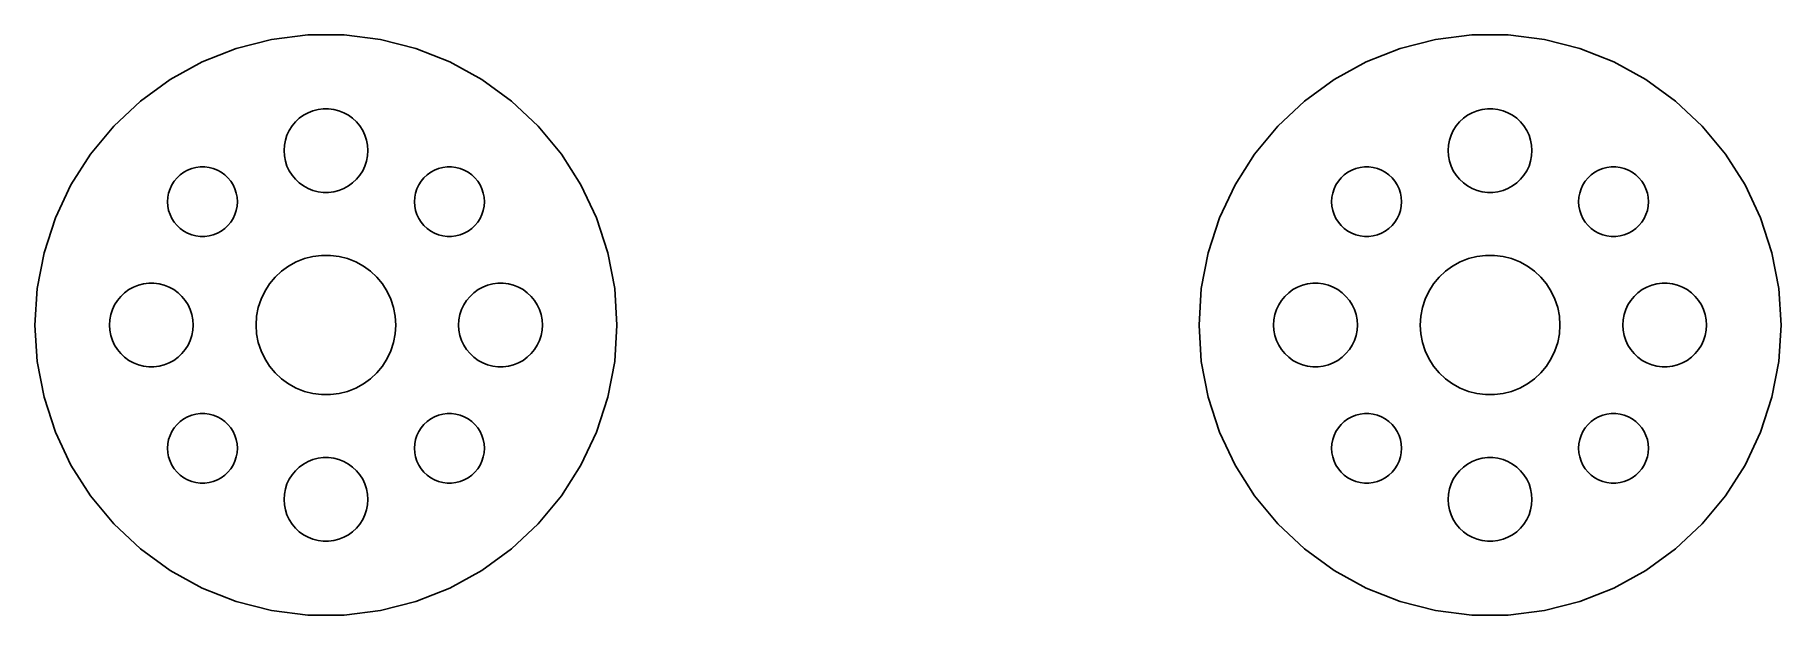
# Model space of a CAD drawing. Header units: metres. Extents: x -14 to 64, y -14 to 201.
# Drawn here: x -12.5 to 62.5, y 176.5 to 201.5 of the extents above.
import ezdxf

# ---------------------------------------------------------------- set-up
doc = ezdxf.new("R2010")
doc.units = ezdxf.units.M

msp = doc.modelspace()

# ---------------------------------------------------------------- linework, layer by layer
for p, q in [((-2.34225, 201.279), (-3.8627, 200.888)), ((-0.784866, 201.475), (-2.34225, 201.279)), ((0.784866, 201.475), (-0.784866, 201.475)), ((2.34225, 201.279), (0.784866, 201.475)), ((3.8627, 200.888), (2.34225, 201.279)), ((47.6577, 201.279), (46.1373, 200.888)), ((49.2151, 201.475), (47.6577, 201.279)), ((50.7849, 201.475), (49.2151, 201.475)), ((52.3423, 201.279), (50.7849, 201.475)), ((53.8627, 200.888), (52.3423, 201.279)), ((-5.32224, 200.31), (-6.69783, 199.554)), ((-3.8627, 200.888), (-5.32224, 200.31)), ((5.32224, 200.31), (3.8627, 200.888)), ((6.69783, 199.554), (5.32224, 200.31)), ((44.6777, 200.31), (43.3022, 199.554)), ((46.1373, 200.888), (44.6777, 200.31)), ((55.3222, 200.31), (53.8627, 200.888)), ((56.6978, 199.554), (55.3222, 200.31)), ((-6.69783, 199.554), (-7.96779, 198.631)), ((7.96779, 198.631), (6.69783, 199.554)), ((43.3022, 199.554), (42.0322, 198.631)), ((57.9678, 198.631), (56.6978, 199.554)), ((-7.96779, 198.631), (-9.11211, 197.557)), ((-1.14735, 197.887), (-0.964478, 198.02)), ((-0.964478, 198.02), (-0.766388, 198.129)), ((-0.766388, 198.129), (-0.556229, 198.212)), ((-0.556229, 198.212), (-0.33728, 198.268)), ((-0.33728, 198.268), (-0.113022, 198.296)), ((-0.113022, 198.296), (0.113022, 198.296)), ((0.113022, 198.296), (0.33728, 198.268)), ((0.33728, 198.268), (0.556229, 198.212)), ((0.556229, 198.212), (0.766388, 198.129)), ((0.766388, 198.129), (0.964478, 198.02)), ((0.964478, 198.02), (1.14735, 197.887)), ((9.11211, 197.557), (7.96779, 198.631)), ((42.0322, 198.631), (40.8879, 197.557)), ((48.8526, 197.887), (49.0355, 198.02)), ((49.0355, 198.02), (49.2336, 198.129)), ((49.2336, 198.129), (49.4438, 198.212)), ((49.4438, 198.212), (49.6627, 198.268)), ((49.6627, 198.268), (49.887, 198.296)), ((49.887, 198.296), (50.113, 198.296)), ((50.113, 198.296), (50.3373, 198.268)), ((50.3373, 198.268), (50.5562, 198.212)), ((50.5562, 198.212), (50.7664, 198.129)), ((50.7664, 198.129), (50.9645, 198.02)), ((50.9645, 198.02), (51.1474, 197.887)), ((59.1121, 197.557), (57.9678, 198.631)), ((-9.11211, 197.557), (-10.1127, 196.347)), ((-1.67358, 197.163), (-1.57735, 197.367)), ((-1.57735, 197.367), (-1.45622, 197.558)), ((-1.45622, 197.558), (-1.31213, 197.732)), ((-1.31213, 197.732), (-1.14735, 197.887)), ((1.14735, 197.887), (1.31213, 197.732)), ((1.31213, 197.732), (1.45622, 197.558)), ((1.45622, 197.558), (1.57735, 197.367)), ((1.57735, 197.367), (1.67358, 197.163)), ((10.1127, 196.347), (9.11211, 197.557)), ((40.8879, 197.557), (39.8873, 196.347)), ((48.3264, 197.163), (48.4226, 197.367)), ((48.4226, 197.367), (48.5438, 197.558)), ((48.5438, 197.558), (48.6879, 197.732)), ((48.6879, 197.732), (48.8526, 197.887)), ((51.1474, 197.887), (51.3121, 197.732)), ((51.3121, 197.732), (51.4562, 197.558)), ((51.4562, 197.558), (51.5773, 197.367)), ((51.5773, 197.367), (51.6736, 197.163)), ((60.1127, 196.347), (59.1121, 197.557)), ((-1.79999, 196.5), (-1.7858, 196.726)), ((-1.7858, 196.274), (-1.79999, 196.5)), ((-1.7858, 196.726), (-1.74344, 196.948)), ((-1.74344, 196.948), (-1.67358, 197.163)), ((1.67358, 197.163), (1.74344, 196.948)), ((1.74344, 196.948), (1.7858, 196.726)), ((1.7858, 196.726), (1.79999, 196.5)), ((1.79999, 196.5), (1.7858, 196.274)), ((48.2, 196.5), (48.2142, 196.726)), ((48.2142, 196.274), (48.2, 196.5)), ((48.2142, 196.726), (48.2565, 196.948)), ((48.2565, 196.948), (48.3264, 197.163)), ((51.6736, 197.163), (51.7434, 196.948)), ((51.7434, 196.948), (51.7858, 196.726)), ((51.7858, 196.726), (51.8, 196.5)), ((51.8, 196.5), (51.7858, 196.274)), ((-10.1127, 196.347), (-10.9538, 195.022)), ((-5.76653, 195.73), (-5.58406, 195.776)), ((-5.58406, 195.776), (-5.39717, 195.8)), ((-5.39717, 195.8), (-5.2088, 195.8)), ((-5.2088, 195.8), (-5.02193, 195.776)), ((-5.02193, 195.776), (-4.83946, 195.73)), ((-1.74344, 196.052), (-1.7858, 196.274)), ((-1.67358, 195.837), (-1.74344, 196.052)), ((-1.57735, 195.633), (-1.67358, 195.837)), ((1.67358, 195.837), (1.57735, 195.633)), ((1.74344, 196.052), (1.67358, 195.837)), ((1.7858, 196.274), (1.74344, 196.052)), ((4.83946, 195.73), (5.02193, 195.776)), ((5.02193, 195.776), (5.2088, 195.8)), ((5.2088, 195.8), (5.39717, 195.8)), ((5.39717, 195.8), (5.58406, 195.776)), ((5.58406, 195.776), (5.76653, 195.73)), ((10.9538, 195.022), (10.1127, 196.347)), ((39.8873, 196.347), (39.0462, 195.022)), ((44.2335, 195.73), (44.4159, 195.776)), ((44.4159, 195.776), (44.6028, 195.8)), ((44.6028, 195.8), (44.7912, 195.8)), ((44.7912, 195.8), (44.9781, 195.776)), ((44.9781, 195.776), (45.1605, 195.73)), ((48.2565, 196.052), (48.2142, 196.274)), ((48.3264, 195.837), (48.2565, 196.052)), ((48.4226, 195.633), (48.3264, 195.837)), ((51.6736, 195.837), (51.5773, 195.633)), ((51.7434, 196.052), (51.6736, 195.837)), ((51.7858, 196.274), (51.7434, 196.052)), ((54.8395, 195.73), (55.0219, 195.776)), ((55.0219, 195.776), (55.2088, 195.8)), ((55.2088, 195.8), (55.3972, 195.8)), ((55.3972, 195.8), (55.5841, 195.776)), ((55.5841, 195.776), (55.7665, 195.73)), ((60.9538, 195.022), (60.1127, 196.347)), ((-10.9538, 195.022), (-11.6222, 193.602)), ((-6.69766, 194.855), (-6.61745, 195.026)), ((-6.61745, 195.026), (-6.51653, 195.185)), ((-6.51653, 195.185), (-6.39644, 195.33)), ((-6.39644, 195.33), (-6.25912, 195.459)), ((-6.25912, 195.459), (-6.10674, 195.569)), ((-6.10674, 195.569), (-5.94167, 195.66)), ((-5.94167, 195.66), (-5.76653, 195.73)), ((-4.83946, 195.73), (-4.66432, 195.66)), ((-4.66432, 195.66), (-4.49925, 195.569)), ((-4.49925, 195.569), (-4.34686, 195.459)), ((-4.34686, 195.459), (-4.20953, 195.33)), ((-4.20953, 195.33), (-4.08946, 195.185)), ((-4.08946, 195.185), (-3.98853, 195.026)), ((-3.98853, 195.026), (-3.90833, 194.855)), ((-1.45622, 195.442), (-1.57735, 195.633)), ((-1.31213, 195.268), (-1.45622, 195.442)), ((-1.14735, 195.113), (-1.31213, 195.268)), ((-0.964478, 194.98), (-1.14735, 195.113)), ((1.14735, 195.113), (0.964478, 194.98)), ((1.31213, 195.268), (1.14735, 195.113)), ((1.45622, 195.442), (1.31213, 195.268)), ((1.57735, 195.633), (1.45622, 195.442)), ((3.90833, 194.855), (3.98853, 195.026)), ((3.98853, 195.026), (4.08946, 195.185)), ((4.08946, 195.185), (4.20953, 195.33)), ((4.20953, 195.33), (4.34686, 195.459)), ((4.34686, 195.459), (4.49925, 195.569)), ((4.49925, 195.569), (4.66432, 195.66)), ((4.66432, 195.66), (4.83946, 195.73)), ((5.76653, 195.73), (5.94167, 195.66)), ((5.94167, 195.66), (6.10674, 195.569)), ((6.10674, 195.569), (6.25912, 195.459)), ((6.25912, 195.459), (6.39644, 195.33)), ((6.39644, 195.33), (6.51653, 195.185)), ((6.51653, 195.185), (6.61745, 195.026)), ((6.61745, 195.026), (6.69766, 194.855)), ((11.6222, 193.602), (10.9538, 195.022)), ((39.0462, 195.022), (38.3778, 193.602)), ((43.3023, 194.855), (43.3825, 195.026)), ((43.3825, 195.026), (43.4835, 195.185)), ((43.4835, 195.185), (43.6035, 195.33)), ((43.6035, 195.33), (43.7409, 195.459)), ((43.7409, 195.459), (43.8932, 195.569)), ((43.8932, 195.569), (44.0583, 195.66)), ((44.0583, 195.66), (44.2335, 195.73)), ((45.1605, 195.73), (45.3357, 195.66)), ((45.3357, 195.66), (45.5007, 195.569)), ((45.5007, 195.569), (45.6531, 195.459)), ((45.6531, 195.459), (45.7905, 195.33)), ((45.7905, 195.33), (45.9105, 195.185)), ((45.9105, 195.185), (46.0115, 195.026)), ((46.0115, 195.026), (46.0917, 194.855)), ((48.5438, 195.442), (48.4226, 195.633)), ((48.6879, 195.268), (48.5438, 195.442)), ((48.8526, 195.113), (48.6879, 195.268)), ((49.0355, 194.98), (48.8526, 195.113)), ((51.1474, 195.113), (50.9645, 194.98)), ((51.3121, 195.268), (51.1474, 195.113)), ((51.4562, 195.442), (51.3121, 195.268)), ((51.5773, 195.633), (51.4562, 195.442)), ((53.9083, 194.855), (53.9885, 195.026)), ((53.9885, 195.026), (54.0895, 195.185)), ((54.0895, 195.185), (54.2095, 195.33)), ((54.2095, 195.33), (54.3469, 195.459)), ((54.3469, 195.459), (54.4993, 195.569)), ((54.4993, 195.569), (54.6643, 195.66)), ((54.6643, 195.66), (54.8395, 195.73)), ((55.7665, 195.73), (55.9417, 195.66)), ((55.9417, 195.66), (56.1067, 195.569)), ((56.1067, 195.569), (56.2591, 195.459)), ((56.2591, 195.459), (56.3965, 195.33)), ((56.3965, 195.33), (56.5165, 195.185)), ((56.5165, 195.185), (56.6174, 195.026)), ((56.6174, 195.026), (56.6977, 194.855)), ((61.6222, 193.602), (60.9538, 195.022)), ((-6.80299, 194.303), (-6.79117, 194.491)), ((-6.79117, 194.115), (-6.80299, 194.303)), ((-6.79117, 194.491), (-6.75587, 194.676)), ((-6.75587, 194.676), (-6.69766, 194.855)), ((-3.90833, 194.855), (-3.85011, 194.676)), ((-3.85011, 194.676), (-3.81482, 194.491)), ((-3.81482, 194.491), (-3.80299, 194.303)), ((-3.80299, 194.303), (-3.81482, 194.115)), ((-0.766388, 194.871), (-0.964478, 194.98)), ((-0.556229, 194.788), (-0.766388, 194.871)), ((-0.33728, 194.732), (-0.556229, 194.788)), ((-0.113022, 194.704), (-0.33728, 194.732)), ((0.113022, 194.704), (-0.113022, 194.704)), ((0.33728, 194.732), (0.113022, 194.704)), ((0.556229, 194.788), (0.33728, 194.732)), ((0.766388, 194.871), (0.556229, 194.788)), ((0.964478, 194.98), (0.766388, 194.871)), ((3.80299, 194.303), (3.81482, 194.491)), ((3.81482, 194.115), (3.80299, 194.303)), ((3.81482, 194.491), (3.85011, 194.676)), ((3.85011, 194.676), (3.90833, 194.855)), ((6.69766, 194.855), (6.75587, 194.676)), ((6.75587, 194.676), (6.79117, 194.491)), ((6.79117, 194.491), (6.80299, 194.303)), ((6.80299, 194.303), (6.79117, 194.115)), ((43.197, 194.303), (43.2088, 194.491)), ((43.2088, 194.115), (43.197, 194.303)), ((43.2088, 194.491), (43.2441, 194.676)), ((43.2441, 194.676), (43.3023, 194.855)), ((46.0917, 194.855), (46.1499, 194.676)), ((46.1499, 194.676), (46.1852, 194.491)), ((46.1852, 194.491), (46.197, 194.303)), ((46.197, 194.303), (46.1852, 194.115)), ((49.2336, 194.871), (49.0355, 194.98)), ((49.4438, 194.788), (49.2336, 194.871)), ((49.6627, 194.732), (49.4438, 194.788)), ((49.887, 194.704), (49.6627, 194.732)), ((50.113, 194.704), (49.887, 194.704)), ((50.3373, 194.732), (50.113, 194.704)), ((50.5562, 194.788), (50.3373, 194.732)), ((50.7664, 194.871), (50.5562, 194.788)), ((50.9645, 194.98), (50.7664, 194.871)), ((53.803, 194.303), (53.8148, 194.491)), ((53.8148, 194.115), (53.803, 194.303)), ((53.8148, 194.491), (53.8501, 194.676)), ((53.8501, 194.676), (53.9083, 194.855)), ((56.6977, 194.855), (56.7559, 194.676)), ((56.7559, 194.676), (56.7912, 194.491)), ((56.7912, 194.491), (56.803, 194.303)), ((56.803, 194.303), (56.7912, 194.115)), ((-11.6222, 193.602), (-12.1073, 192.109)), ((-6.75587, 193.93), (-6.79117, 194.115)), ((-6.69766, 193.751), (-6.75587, 193.93)), ((-6.61745, 193.58), (-6.69766, 193.751)), ((-6.51653, 193.421), (-6.61745, 193.58)), ((-3.98853, 193.58), (-4.08946, 193.421)), ((-3.90833, 193.751), (-3.98853, 193.58)), ((-3.85011, 193.93), (-3.90833, 193.751)), ((-3.81482, 194.115), (-3.85011, 193.93)), ((3.85011, 193.93), (3.81482, 194.115)), ((3.90833, 193.751), (3.85011, 193.93)), ((3.98853, 193.58), (3.90833, 193.751)), ((4.08946, 193.421), (3.98853, 193.58)), ((6.61745, 193.58), (6.51653, 193.421)), ((6.69766, 193.751), (6.61745, 193.58)), ((6.75587, 193.93), (6.69766, 193.751)), ((6.79117, 194.115), (6.75587, 193.93)), ((12.1073, 192.109), (11.6222, 193.602)), ((38.3778, 193.602), (37.8927, 192.109)), ((43.2441, 193.93), (43.2088, 194.115)), ((43.3023, 193.751), (43.2441, 193.93)), ((43.3825, 193.58), (43.3023, 193.751)), ((43.4835, 193.421), (43.3825, 193.58)), ((46.0115, 193.58), (45.9105, 193.421)), ((46.0917, 193.751), (46.0115, 193.58)), ((46.1499, 193.93), (46.0917, 193.751)), ((46.1852, 194.115), (46.1499, 193.93)), ((53.8501, 193.93), (53.8148, 194.115)), ((53.9083, 193.751), (53.8501, 193.93)), ((53.9885, 193.58), (53.9083, 193.751)), ((54.0895, 193.421), (53.9885, 193.58)), ((56.6174, 193.58), (56.5165, 193.421)), ((56.6977, 193.751), (56.6174, 193.58)), ((56.7559, 193.93), (56.6977, 193.751)), ((56.7912, 194.115), (56.7559, 193.93)), ((62.1073, 192.109), (61.6222, 193.602)), ((-6.39644, 193.276), (-6.51653, 193.421)), ((-6.25912, 193.147), (-6.39644, 193.276)), ((-6.10674, 193.036), (-6.25912, 193.147)), ((-5.94167, 192.946), (-6.10674, 193.036)), ((-5.76653, 192.876), (-5.94167, 192.946)), ((-5.58406, 192.83), (-5.76653, 192.876)), ((-5.39717, 192.806), (-5.58406, 192.83)), ((-5.2088, 192.806), (-5.39717, 192.806)), ((-5.02193, 192.83), (-5.2088, 192.806)), ((-4.83946, 192.876), (-5.02193, 192.83)), ((-4.66432, 192.946), (-4.83946, 192.876)), ((-4.49925, 193.036), (-4.66432, 192.946)), ((-4.34686, 193.147), (-4.49925, 193.036)), ((-4.20953, 193.276), (-4.34686, 193.147)), ((-4.08946, 193.421), (-4.20953, 193.276)), ((4.20953, 193.276), (4.08946, 193.421)), ((4.34686, 193.147), (4.20953, 193.276)), ((4.49925, 193.036), (4.34686, 193.147)), ((4.66432, 192.946), (4.49925, 193.036)), ((4.83946, 192.876), (4.66432, 192.946)), ((5.02193, 192.83), (4.83946, 192.876)), ((5.2088, 192.806), (5.02193, 192.83)), ((5.39717, 192.806), (5.2088, 192.806)), ((5.58406, 192.83), (5.39717, 192.806)), ((5.76653, 192.876), (5.58406, 192.83)), ((5.94167, 192.946), (5.76653, 192.876)), ((6.10674, 193.036), (5.94167, 192.946)), ((6.25912, 193.147), (6.10674, 193.036)), ((6.39644, 193.276), (6.25912, 193.147)), ((6.51653, 193.421), (6.39644, 193.276)), ((43.6035, 193.276), (43.4835, 193.421)), ((43.7409, 193.147), (43.6035, 193.276)), ((43.8932, 193.036), (43.7409, 193.147)), ((44.0583, 192.946), (43.8932, 193.036)), ((44.2335, 192.876), (44.0583, 192.946)), ((44.4159, 192.83), (44.2335, 192.876)), ((44.6028, 192.806), (44.4159, 192.83)), ((44.7912, 192.806), (44.6028, 192.806)), ((44.9781, 192.83), (44.7912, 192.806)), ((45.1605, 192.876), (44.9781, 192.83)), ((45.3357, 192.946), (45.1605, 192.876)), ((45.5007, 193.036), (45.3357, 192.946)), ((45.6531, 193.147), (45.5007, 193.036)), ((45.7905, 193.276), (45.6531, 193.147)), ((45.9105, 193.421), (45.7905, 193.276)), ((54.2095, 193.276), (54.0895, 193.421)), ((54.3469, 193.147), (54.2095, 193.276)), ((54.4993, 193.036), (54.3469, 193.147)), ((54.6643, 192.946), (54.4993, 193.036)), ((54.8395, 192.876), (54.6643, 192.946)), ((55.0219, 192.83), (54.8395, 192.876)), ((55.2088, 192.806), (55.0219, 192.83)), ((55.3972, 192.806), (55.2088, 192.806)), ((55.5841, 192.83), (55.3972, 192.806)), ((55.7665, 192.876), (55.5841, 192.83)), ((55.9417, 192.946), (55.7665, 192.876)), ((56.1067, 193.036), (55.9417, 192.946)), ((56.2591, 193.147), (56.1067, 193.036)), ((56.3965, 193.276), (56.2591, 193.147)), ((56.5165, 193.421), (56.3965, 193.276)), ((-12.1073, 192.109), (-12.4014, 190.567)), ((12.4014, 190.567), (12.1073, 192.109)), ((37.8927, 192.109), (37.5986, 190.567)), ((62.4014, 190.567), (62.1073, 192.109)), ((-2.1869, 191.054), (-1.91226, 191.312)), ((-1.91226, 191.312), (-1.60747, 191.533)), ((-1.60747, 191.533), (-1.27733, 191.714)), ((-1.27733, 191.714), (-0.927048, 191.853)), ((-0.927048, 191.853), (-0.562134, 191.947)), ((-0.562134, 191.947), (-0.18837, 191.994)), ((-0.18837, 191.994), (0.18837, 191.994)), ((0.18837, 191.994), (0.562134, 191.947)), ((0.562134, 191.947), (0.927048, 191.853)), ((0.927048, 191.853), (1.27733, 191.714)), ((1.27733, 191.714), (1.60747, 191.533)), ((1.60747, 191.533), (1.91226, 191.312)), ((1.91226, 191.312), (2.1869, 191.054)), ((47.8131, 191.054), (48.0877, 191.312)), ((48.0877, 191.312), (48.3925, 191.533)), ((48.3925, 191.533), (48.7227, 191.714)), ((48.7227, 191.714), (49.0729, 191.853)), ((49.0729, 191.853), (49.4379, 191.947)), ((49.4379, 191.947), (49.8116, 191.994)), ((49.8116, 191.994), (50.1884, 191.994)), ((50.1884, 191.994), (50.5621, 191.947)), ((50.5621, 191.947), (50.927, 191.853)), ((50.927, 191.853), (51.2773, 191.714)), ((51.2773, 191.714), (51.6075, 191.533)), ((51.6075, 191.533), (51.9123, 191.312)), ((51.9123, 191.312), (52.1869, 191.054)), ((-12.4014, 190.567), (-12.5, 189)), ((-8.64735, 190.387), (-8.46448, 190.52)), ((-8.46448, 190.52), (-8.26639, 190.629)), ((-8.26639, 190.629), (-8.05623, 190.712)), ((-8.05623, 190.712), (-7.83728, 190.768)), ((-7.83728, 190.768), (-7.61302, 190.796)), ((-7.61302, 190.796), (-7.38696, 190.796)), ((-7.38696, 190.796), (-7.1627, 190.768)), ((-7.1627, 190.768), (-6.94376, 190.712)), ((-6.94376, 190.712), (-6.7336, 190.629)), ((-6.7336, 190.629), (-6.53551, 190.52)), ((-6.53551, 190.52), (-6.35263, 190.387)), ((-2.62891, 190.445), (-2.42705, 190.763)), ((-2.42705, 190.763), (-2.1869, 191.054)), ((2.1869, 191.054), (2.42705, 190.763)), ((2.42705, 190.763), (2.62891, 190.445)), ((6.35263, 190.387), (6.53551, 190.52)), ((6.53551, 190.52), (6.7336, 190.629)), ((6.7336, 190.629), (6.94376, 190.712)), ((6.94376, 190.712), (7.1627, 190.768)), ((7.1627, 190.768), (7.38696, 190.796)), ((7.38696, 190.796), (7.61302, 190.796)), ((7.61302, 190.796), (7.83728, 190.768)), ((7.83728, 190.768), (8.05623, 190.712)), ((8.05623, 190.712), (8.26639, 190.629)), ((8.26639, 190.629), (8.46448, 190.52)), ((8.46448, 190.52), (8.64735, 190.387)), ((12.5, 189), (12.4014, 190.567)), ((37.5986, 190.567), (37.5, 189)), ((41.3526, 190.387), (41.5355, 190.52)), ((41.5355, 190.52), (41.7336, 190.629)), ((41.7336, 190.629), (41.9438, 190.712)), ((41.9438, 190.712), (42.1627, 190.768)), ((42.1627, 190.768), (42.387, 190.796)), ((42.387, 190.796), (42.613, 190.796)), ((42.613, 190.796), (42.8373, 190.768)), ((42.8373, 190.768), (43.0562, 190.712)), ((43.0562, 190.712), (43.2664, 190.629)), ((43.2664, 190.629), (43.4645, 190.52)), ((43.4645, 190.52), (43.6474, 190.387)), ((47.3711, 190.445), (47.5729, 190.763)), ((47.5729, 190.763), (47.8131, 191.054)), ((52.1869, 191.054), (52.427, 190.763)), ((52.427, 190.763), (52.6289, 190.445)), ((56.3526, 190.387), (56.5355, 190.52)), ((56.5355, 190.52), (56.7336, 190.629)), ((56.7336, 190.629), (56.9438, 190.712)), ((56.9438, 190.712), (57.1627, 190.768)), ((57.1627, 190.768), (57.387, 190.796)), ((57.387, 190.796), (57.613, 190.796)), ((57.613, 190.796), (57.8373, 190.768)), ((57.8373, 190.768), (58.0562, 190.712)), ((58.0562, 190.712), (58.2664, 190.629)), ((58.2664, 190.629), (58.4645, 190.52)), ((58.4645, 190.52), (58.6474, 190.387)), ((62.5, 189), (62.4014, 190.567)), ((-9.17358, 189.663), (-9.07735, 189.867)), ((-9.07735, 189.867), (-8.95622, 190.058)), ((-8.95622, 190.058), (-8.81213, 190.232)), ((-8.81213, 190.232), (-8.64735, 190.387)), ((-6.35263, 190.387), (-6.18785, 190.232)), ((-6.18785, 190.232), (-6.04376, 190.058)), ((-6.04376, 190.058), (-5.92264, 189.867)), ((-5.92264, 189.867), (-5.8264, 189.663)), ((-2.90575, 189.746), (-2.78932, 190.104)), ((-2.78932, 190.104), (-2.62891, 190.445)), ((2.62891, 190.445), (2.78932, 190.104)), ((2.78932, 190.104), (2.90575, 189.746)), ((5.8264, 189.663), (5.92264, 189.867)), ((5.92264, 189.867), (6.04376, 190.058)), ((6.04376, 190.058), (6.18785, 190.232)), ((6.18785, 190.232), (6.35263, 190.387)), ((8.64735, 190.387), (8.81213, 190.232)), ((8.81213, 190.232), (8.95622, 190.058)), ((8.95622, 190.058), (9.07735, 189.867)), ((9.07735, 189.867), (9.17358, 189.663)), ((40.8264, 189.663), (40.9226, 189.867)), ((40.9226, 189.867), (41.0438, 190.058)), ((41.0438, 190.058), (41.1879, 190.232)), ((41.1879, 190.232), (41.3526, 190.387)), ((43.6474, 190.387), (43.8121, 190.232)), ((43.8121, 190.232), (43.9562, 190.058)), ((43.9562, 190.058), (44.0773, 189.867)), ((44.0773, 189.867), (44.1736, 189.663)), ((47.0942, 189.746), (47.2107, 190.104)), ((47.2107, 190.104), (47.3711, 190.445)), ((52.6289, 190.445), (52.7893, 190.104)), ((52.7893, 190.104), (52.9057, 189.746)), ((55.8264, 189.663), (55.9226, 189.867)), ((55.9226, 189.867), (56.0438, 190.058)), ((56.0438, 190.058), (56.1879, 190.232)), ((56.1879, 190.232), (56.3526, 190.387)), ((58.6474, 190.387), (58.8121, 190.232)), ((58.8121, 190.232), (58.9562, 190.058)), ((58.9562, 190.058), (59.0773, 189.867)), ((59.0773, 189.867), (59.1736, 189.663)), ((-12.5, 189), (-12.4014, 187.433)), ((-9.29999, 189), (-9.2858, 189.226)), ((-9.2858, 188.774), (-9.29999, 189)), ((-9.2858, 189.226), (-9.24344, 189.448)), ((-9.24344, 189.448), (-9.17358, 189.663)), ((-5.8264, 189.663), (-5.75655, 189.448)), ((-5.75655, 189.448), (-5.71419, 189.226)), ((-5.71419, 189.226), (-5.7, 189)), ((-5.7, 189), (-5.71419, 188.774)), ((-3, 189), (-2.97633, 189.376)), ((-2.97633, 188.624), (-3, 189)), ((-2.97633, 189.376), (-2.90575, 189.746)), ((2.90575, 189.746), (2.97633, 189.376)), ((2.97633, 189.376), (3, 189)), ((3, 189), (2.97633, 188.624)), ((5.7, 189), (5.71419, 189.226)), ((5.71419, 188.774), (5.7, 189)), ((5.71419, 189.226), (5.75655, 189.448)), ((5.75655, 189.448), (5.8264, 189.663)), ((9.17358, 189.663), (9.24344, 189.448)), ((9.24344, 189.448), (9.2858, 189.226)), ((9.2858, 189.226), (9.29999, 189)), ((9.29999, 189), (9.2858, 188.774)), ((12.4014, 187.433), (12.5, 189)), ((37.5, 189), (37.5986, 187.433)), ((40.7, 189), (40.7142, 189.226)), ((40.7142, 188.774), (40.7, 189)), ((40.7142, 189.226), (40.7565, 189.448)), ((40.7565, 189.448), (40.8264, 189.663)), ((44.1736, 189.663), (44.2434, 189.448)), ((44.2434, 189.448), (44.2858, 189.226)), ((44.2858, 189.226), (44.3, 189)), ((44.3, 189), (44.2858, 188.774)), ((47, 189), (47.0237, 189.376)), ((47.0237, 188.624), (47, 189)), ((47.0237, 189.376), (47.0942, 189.746)), ((52.9057, 189.746), (52.9763, 189.376)), ((52.9763, 189.376), (53, 189)), ((53, 189), (52.9763, 188.624)), ((55.7, 189), (55.7142, 189.226)), ((55.7142, 188.774), (55.7, 189)), ((55.7142, 189.226), (55.7565, 189.448)), ((55.7565, 189.448), (55.8264, 189.663)), ((59.1736, 189.663), (59.2434, 189.448)), ((59.2434, 189.448), (59.2858, 189.226)), ((59.2858, 189.226), (59.3, 189)), ((59.3, 189), (59.2858, 188.774)), ((62.4014, 187.433), (62.5, 189)), ((-9.24344, 188.552), (-9.2858, 188.774)), ((-9.17358, 188.337), (-9.24344, 188.552)), ((-9.07735, 188.133), (-9.17358, 188.337)), ((-5.8264, 188.337), (-5.92264, 188.133)), ((-5.75655, 188.552), (-5.8264, 188.337)), ((-5.71419, 188.774), (-5.75655, 188.552)), ((-2.90575, 188.254), (-2.97633, 188.624)), ((-2.78932, 187.896), (-2.90575, 188.254)), ((2.90575, 188.254), (2.78932, 187.896)), ((2.97633, 188.624), (2.90575, 188.254)), ((5.75655, 188.552), (5.71419, 188.774)), ((5.8264, 188.337), (5.75655, 188.552)), ((5.92264, 188.133), (5.8264, 188.337)), ((9.17358, 188.337), (9.07735, 188.133)), ((9.24344, 188.552), (9.17358, 188.337)), ((9.2858, 188.774), (9.24344, 188.552)), ((40.7565, 188.552), (40.7142, 188.774)), ((40.8264, 188.337), (40.7565, 188.552)), ((40.9226, 188.133), (40.8264, 188.337)), ((44.1736, 188.337), (44.0773, 188.133)), ((44.2434, 188.552), (44.1736, 188.337)), ((44.2858, 188.774), (44.2434, 188.552)), ((47.0942, 188.254), (47.0237, 188.624)), ((47.2107, 187.896), (47.0942, 188.254)), ((52.9057, 188.254), (52.7893, 187.896)), ((52.9763, 188.624), (52.9057, 188.254)), ((55.7565, 188.552), (55.7142, 188.774)), ((55.8264, 188.337), (55.7565, 188.552)), ((55.9226, 188.133), (55.8264, 188.337)), ((59.1736, 188.337), (59.0773, 188.133)), ((59.2434, 188.552), (59.1736, 188.337)), ((59.2858, 188.774), (59.2434, 188.552)), ((-8.95622, 187.942), (-9.07735, 188.133)), ((-8.81213, 187.768), (-8.95622, 187.942)), ((-8.64735, 187.613), (-8.81213, 187.768)), ((-8.46448, 187.48), (-8.64735, 187.613)), ((-6.35263, 187.613), (-6.53551, 187.48)), ((-6.18785, 187.768), (-6.35263, 187.613)), ((-6.04376, 187.942), (-6.18785, 187.768)), ((-5.92264, 188.133), (-6.04376, 187.942)), ((-2.62891, 187.555), (-2.78932, 187.896)), ((-2.42705, 187.237), (-2.62891, 187.555)), ((2.62891, 187.555), (2.42705, 187.237)), ((2.78932, 187.896), (2.62891, 187.555)), ((6.04376, 187.942), (5.92264, 188.133)), ((6.18785, 187.768), (6.04376, 187.942)), ((6.35263, 187.613), (6.18785, 187.768)), ((6.53551, 187.48), (6.35263, 187.613)), ((8.64735, 187.613), (8.46448, 187.48)), ((8.81213, 187.768), (8.64735, 187.613)), ((8.95622, 187.942), (8.81213, 187.768)), ((9.07735, 188.133), (8.95622, 187.942)), ((41.0438, 187.942), (40.9226, 188.133)), ((41.1879, 187.768), (41.0438, 187.942)), ((41.3526, 187.613), (41.1879, 187.768)), ((41.5355, 187.48), (41.3526, 187.613)), ((43.6474, 187.613), (43.4645, 187.48)), ((43.8121, 187.768), (43.6474, 187.613)), ((43.9562, 187.942), (43.8121, 187.768)), ((44.0773, 188.133), (43.9562, 187.942)), ((47.3711, 187.555), (47.2107, 187.896)), ((47.5729, 187.237), (47.3711, 187.555)), ((52.6289, 187.555), (52.427, 187.237)), ((52.7893, 187.896), (52.6289, 187.555)), ((56.0438, 187.942), (55.9226, 188.133)), ((56.1879, 187.768), (56.0438, 187.942)), ((56.3526, 187.613), (56.1879, 187.768)), ((56.5355, 187.48), (56.3526, 187.613)), ((58.6474, 187.613), (58.4645, 187.48)), ((58.8121, 187.768), (58.6474, 187.613)), ((58.9562, 187.942), (58.8121, 187.768)), ((59.0773, 188.133), (58.9562, 187.942)), ((-12.4014, 187.433), (-12.1073, 185.891)), ((-8.26639, 187.371), (-8.46448, 187.48)), ((-8.05623, 187.288), (-8.26639, 187.371)), ((-7.83728, 187.232), (-8.05623, 187.288)), ((-7.61302, 187.204), (-7.83728, 187.232)), ((-7.38696, 187.204), (-7.61302, 187.204)), ((-7.1627, 187.232), (-7.38696, 187.204)), ((-6.94376, 187.288), (-7.1627, 187.232)), ((-6.7336, 187.371), (-6.94376, 187.288)), ((-6.53551, 187.48), (-6.7336, 187.371)), ((-2.1869, 186.946), (-2.42705, 187.237)), ((-1.91226, 186.688), (-2.1869, 186.946)), ((2.1869, 186.946), (1.91226, 186.688)), ((2.42705, 187.237), (2.1869, 186.946)), ((6.7336, 187.371), (6.53551, 187.48)), ((6.94376, 187.288), (6.7336, 187.371)), ((7.1627, 187.232), (6.94376, 187.288)), ((7.38696, 187.204), (7.1627, 187.232)), ((7.61302, 187.204), (7.38696, 187.204)), ((7.83728, 187.232), (7.61302, 187.204)), ((8.05623, 187.288), (7.83728, 187.232)), ((8.26639, 187.371), (8.05623, 187.288)), ((8.46448, 187.48), (8.26639, 187.371)), ((12.1073, 185.891), (12.4014, 187.433)), ((37.5986, 187.433), (37.8927, 185.891)), ((41.7336, 187.371), (41.5355, 187.48)), ((41.9438, 187.288), (41.7336, 187.371)), ((42.1627, 187.232), (41.9438, 187.288)), ((42.387, 187.204), (42.1627, 187.232)), ((42.613, 187.204), (42.387, 187.204)), ((42.8373, 187.232), (42.613, 187.204)), ((43.0562, 187.288), (42.8373, 187.232)), ((43.2664, 187.371), (43.0562, 187.288)), ((43.4645, 187.48), (43.2664, 187.371)), ((47.8131, 186.946), (47.5729, 187.237)), ((48.0877, 186.688), (47.8131, 186.946)), ((52.1869, 186.946), (51.9123, 186.688)), ((52.427, 187.237), (52.1869, 186.946)), ((56.7336, 187.371), (56.5355, 187.48)), ((56.9438, 187.288), (56.7336, 187.371)), ((57.1627, 187.232), (56.9438, 187.288)), ((57.387, 187.204), (57.1627, 187.232)), ((57.613, 187.204), (57.387, 187.204)), ((57.8373, 187.232), (57.613, 187.204)), ((58.0562, 187.288), (57.8373, 187.232)), ((58.2664, 187.371), (58.0562, 187.288)), ((58.4645, 187.48), (58.2664, 187.371)), ((62.1073, 185.891), (62.4014, 187.433)), ((-1.60747, 186.467), (-1.91226, 186.688)), ((-1.27733, 186.286), (-1.60747, 186.467)), ((-0.927048, 186.147), (-1.27733, 186.286)), ((-0.562134, 186.053), (-0.927048, 186.147)), ((-0.18837, 186.006), (-0.562134, 186.053)), ((0.18837, 186.006), (-0.18837, 186.006)), ((0.562134, 186.053), (0.18837, 186.006)), ((0.927048, 186.147), (0.562134, 186.053)), ((1.27733, 186.286), (0.927048, 186.147)), ((1.60747, 186.467), (1.27733, 186.286)), ((1.91226, 186.688), (1.60747, 186.467)), ((48.3925, 186.467), (48.0877, 186.688)), ((48.7227, 186.286), (48.3925, 186.467)), ((49.0729, 186.147), (48.7227, 186.286)), ((49.4379, 186.053), (49.0729, 186.147)), ((49.8116, 186.006), (49.4379, 186.053)), ((50.1884, 186.006), (49.8116, 186.006)), ((50.5621, 186.053), (50.1884, 186.006)), ((50.927, 186.147), (50.5621, 186.053)), ((51.2773, 186.286), (50.927, 186.147)), ((51.6075, 186.467), (51.2773, 186.286)), ((51.9123, 186.688), (51.6075, 186.467)), ((-12.1073, 185.891), (-11.6222, 184.398)), ((11.6222, 184.398), (12.1073, 185.891)), ((37.8927, 185.891), (38.3778, 184.398)), ((61.6222, 184.398), (62.1073, 185.891)), ((-6.61745, 184.42), (-6.51653, 184.579)), ((-6.51653, 184.579), (-6.39644, 184.724)), ((-6.39644, 184.724), (-6.25912, 184.853)), ((-6.25912, 184.853), (-6.10674, 184.964)), ((-6.10674, 184.964), (-5.94167, 185.054)), ((-5.94167, 185.054), (-5.76653, 185.124)), ((-5.76653, 185.124), (-5.58406, 185.17)), ((-5.58406, 185.17), (-5.39717, 185.194)), ((-5.39717, 185.194), (-5.2088, 185.194)), ((-5.2088, 185.194), (-5.02193, 185.17)), ((-5.02193, 185.17), (-4.83946, 185.124)), ((-4.83946, 185.124), (-4.66432, 185.054)), ((-4.66432, 185.054), (-4.49925, 184.964)), ((-4.49925, 184.964), (-4.34686, 184.853)), ((-4.34686, 184.853), (-4.20953, 184.724)), ((-4.20953, 184.724), (-4.08946, 184.579)), ((-4.08946, 184.579), (-3.98853, 184.42)), ((3.98853, 184.42), (4.08946, 184.579)), ((4.08946, 184.579), (4.20953, 184.724)), ((4.20953, 184.724), (4.34686, 184.853)), ((4.34686, 184.853), (4.49925, 184.964)), ((4.49925, 184.964), (4.66432, 185.054)), ((4.66432, 185.054), (4.83946, 185.124)), ((4.83946, 185.124), (5.02193, 185.17)), ((5.02193, 185.17), (5.2088, 185.194)), ((5.2088, 185.194), (5.39717, 185.194)), ((5.39717, 185.194), (5.58406, 185.17)), ((5.58406, 185.17), (5.76653, 185.124)), ((5.76653, 185.124), (5.94167, 185.054)), ((5.94167, 185.054), (6.10674, 184.964)), ((6.10674, 184.964), (6.25912, 184.853)), ((6.25912, 184.853), (6.39644, 184.724)), ((6.39644, 184.724), (6.51653, 184.579)), ((6.51653, 184.579), (6.61745, 184.42)), ((43.3825, 184.42), (43.4835, 184.579)), ((43.4835, 184.579), (43.6035, 184.724)), ((43.6035, 184.724), (43.7409, 184.853)), ((43.7409, 184.853), (43.8932, 184.964)), ((43.8932, 184.964), (44.0583, 185.054)), ((44.0583, 185.054), (44.2335, 185.124)), ((44.2335, 185.124), (44.4159, 185.17)), ((44.4159, 185.17), (44.6028, 185.194)), ((44.6028, 185.194), (44.7912, 185.194)), ((44.7912, 185.194), (44.9781, 185.17)), ((44.9781, 185.17), (45.1605, 185.124)), ((45.1605, 185.124), (45.3357, 185.054)), ((45.3357, 185.054), (45.5007, 184.964)), ((45.5007, 184.964), (45.6531, 184.853)), ((45.6531, 184.853), (45.7905, 184.724)), ((45.7905, 184.724), (45.9105, 184.579)), ((45.9105, 184.579), (46.0115, 184.42)), ((53.9885, 184.42), (54.0895, 184.579)), ((54.0895, 184.579), (54.2095, 184.724)), ((54.2095, 184.724), (54.3469, 184.853)), ((54.3469, 184.853), (54.4993, 184.964)), ((54.4993, 184.964), (54.6643, 185.054)), ((54.6643, 185.054), (54.8395, 185.124)), ((54.8395, 185.124), (55.0219, 185.17)), ((55.0219, 185.17), (55.2088, 185.194)), ((55.2088, 185.194), (55.3972, 185.194)), ((55.3972, 185.194), (55.5841, 185.17)), ((55.5841, 185.17), (55.7665, 185.124)), ((55.7665, 185.124), (55.9417, 185.054)), ((55.9417, 185.054), (56.1067, 184.964)), ((56.1067, 184.964), (56.2591, 184.853)), ((56.2591, 184.853), (56.3965, 184.724)), ((56.3965, 184.724), (56.5165, 184.579)), ((56.5165, 184.579), (56.6174, 184.42)), ((-11.6222, 184.398), (-10.9538, 182.978)), ((-6.80299, 183.697), (-6.79117, 183.885)), ((-6.79117, 183.885), (-6.75587, 184.07)), ((-6.75587, 184.07), (-6.69766, 184.249)), ((-6.69766, 184.249), (-6.61745, 184.42)), ((-3.98853, 184.42), (-3.90833, 184.249)), ((-3.90833, 184.249), (-3.85011, 184.07)), ((-3.85011, 184.07), (-3.81482, 183.885)), ((-3.81482, 183.885), (-3.80299, 183.697)), ((3.80299, 183.697), (3.81482, 183.885)), ((3.81482, 183.885), (3.85011, 184.07)), ((3.85011, 184.07), (3.90833, 184.249)), ((3.90833, 184.249), (3.98853, 184.42)), ((6.61745, 184.42), (6.69766, 184.249)), ((6.69766, 184.249), (6.75587, 184.07)), ((6.75587, 184.07), (6.79117, 183.885)), ((6.79117, 183.885), (6.80299, 183.697)), ((10.9538, 182.978), (11.6222, 184.398)), ((38.3778, 184.398), (39.0462, 182.978)), ((43.197, 183.697), (43.2088, 183.885)), ((43.2088, 183.885), (43.2441, 184.07)), ((43.2441, 184.07), (43.3023, 184.249)), ((43.3023, 184.249), (43.3825, 184.42)), ((46.0115, 184.42), (46.0917, 184.249)), ((46.0917, 184.249), (46.1499, 184.07)), ((46.1499, 184.07), (46.1852, 183.885)), ((46.1852, 183.885), (46.197, 183.697)), ((53.803, 183.697), (53.8148, 183.885)), ((53.8148, 183.885), (53.8501, 184.07)), ((53.8501, 184.07), (53.9083, 184.249)), ((53.9083, 184.249), (53.9885, 184.42)), ((56.6174, 184.42), (56.6977, 184.249)), ((56.6977, 184.249), (56.7559, 184.07)), ((56.7559, 184.07), (56.7912, 183.885)), ((56.7912, 183.885), (56.803, 183.697)), ((60.9538, 182.978), (61.6222, 184.398)), ((-6.79117, 183.509), (-6.80299, 183.697)), ((-6.75587, 183.324), (-6.79117, 183.509)), ((-6.69766, 183.145), (-6.75587, 183.324)), ((-6.61745, 182.974), (-6.69766, 183.145)), ((-3.90833, 183.145), (-3.98853, 182.974)), ((-3.85011, 183.324), (-3.90833, 183.145)), ((-3.81482, 183.509), (-3.85011, 183.324)), ((-3.80299, 183.697), (-3.81482, 183.509)), ((-1.14735, 182.887), (-0.964478, 183.02)), ((-0.964478, 183.02), (-0.766388, 183.129)), ((-0.766388, 183.129), (-0.556229, 183.212)), ((-0.556229, 183.212), (-0.33728, 183.268)), ((-0.33728, 183.268), (-0.113022, 183.296)), ((-0.113022, 183.296), (0.113022, 183.296)), ((0.113022, 183.296), (0.33728, 183.268)), ((0.33728, 183.268), (0.556229, 183.212)), ((0.556229, 183.212), (0.766388, 183.129)), ((0.766388, 183.129), (0.964478, 183.02)), ((0.964478, 183.02), (1.14735, 182.887)), ((3.81482, 183.509), (3.80299, 183.697)), ((3.85011, 183.324), (3.81482, 183.509)), ((3.90833, 183.145), (3.85011, 183.324)), ((3.98853, 182.974), (3.90833, 183.145)), ((6.69766, 183.145), (6.61745, 182.974)), ((6.75587, 183.324), (6.69766, 183.145)), ((6.79117, 183.509), (6.75587, 183.324)), ((6.80299, 183.697), (6.79117, 183.509)), ((43.2088, 183.509), (43.197, 183.697)), ((43.2441, 183.324), (43.2088, 183.509)), ((43.3023, 183.145), (43.2441, 183.324)), ((43.3825, 182.974), (43.3023, 183.145)), ((46.0917, 183.145), (46.0115, 182.974)), ((46.1499, 183.324), (46.0917, 183.145)), ((46.1852, 183.509), (46.1499, 183.324)), ((46.197, 183.697), (46.1852, 183.509)), ((48.8526, 182.887), (49.0355, 183.02)), ((49.0355, 183.02), (49.2336, 183.129)), ((49.2336, 183.129), (49.4438, 183.212)), ((49.4438, 183.212), (49.6627, 183.268)), ((49.6627, 183.268), (49.887, 183.296)), ((49.887, 183.296), (50.113, 183.296)), ((50.113, 183.296), (50.3373, 183.268)), ((50.3373, 183.268), (50.5562, 183.212)), ((50.5562, 183.212), (50.7664, 183.129)), ((50.7664, 183.129), (50.9645, 183.02)), ((50.9645, 183.02), (51.1474, 182.887)), ((53.8148, 183.509), (53.803, 183.697)), ((53.8501, 183.324), (53.8148, 183.509)), ((53.9083, 183.145), (53.8501, 183.324)), ((53.9885, 182.974), (53.9083, 183.145)), ((56.6977, 183.145), (56.6174, 182.974)), ((56.7559, 183.324), (56.6977, 183.145)), ((56.7912, 183.509), (56.7559, 183.324)), ((56.803, 183.697), (56.7912, 183.509)), ((-10.9538, 182.978), (-10.1127, 181.653)), ((-6.51653, 182.815), (-6.61745, 182.974)), ((-6.39644, 182.67), (-6.51653, 182.815)), ((-6.25912, 182.541), (-6.39644, 182.67)), ((-6.10674, 182.431), (-6.25912, 182.541)), ((-5.94167, 182.34), (-6.10674, 182.431)), ((-5.76653, 182.27), (-5.94167, 182.34)), ((-5.58406, 182.224), (-5.76653, 182.27)), ((-4.83946, 182.27), (-5.02193, 182.224)), ((-4.66432, 182.34), (-4.83946, 182.27)), ((-4.49925, 182.431), (-4.66432, 182.34)), ((-4.34686, 182.541), (-4.49925, 182.431)), ((-4.20953, 182.67), (-4.34686, 182.541)), ((-4.08946, 182.815), (-4.20953, 182.67)), ((-3.98853, 182.974), (-4.08946, 182.815)), ((-1.67358, 182.163), (-1.57735, 182.367)), ((-1.57735, 182.367), (-1.45622, 182.558)), ((-1.45622, 182.558), (-1.31213, 182.732)), ((-1.31213, 182.732), (-1.14735, 182.887)), ((1.14735, 182.887), (1.31213, 182.732)), ((1.31213, 182.732), (1.45622, 182.558)), ((1.45622, 182.558), (1.57735, 182.367)), ((1.57735, 182.367), (1.67358, 182.163)), ((4.08946, 182.815), (3.98853, 182.974)), ((4.20953, 182.67), (4.08946, 182.815)), ((4.34686, 182.541), (4.20953, 182.67)), ((4.49925, 182.431), (4.34686, 182.541)), ((4.66432, 182.34), (4.49925, 182.431)), ((4.83946, 182.27), (4.66432, 182.34)), ((5.02193, 182.224), (4.83946, 182.27)), ((5.76653, 182.27), (5.58406, 182.224)), ((5.94167, 182.34), (5.76653, 182.27)), ((6.10674, 182.431), (5.94167, 182.34)), ((6.25912, 182.541), (6.10674, 182.431)), ((6.39644, 182.67), (6.25912, 182.541)), ((6.51653, 182.815), (6.39644, 182.67)), ((6.61745, 182.974), (6.51653, 182.815)), ((10.1127, 181.653), (10.9538, 182.978)), ((39.0462, 182.978), (39.8873, 181.653)), ((43.4835, 182.815), (43.3825, 182.974)), ((43.6035, 182.67), (43.4835, 182.815)), ((43.7409, 182.541), (43.6035, 182.67)), ((43.8932, 182.431), (43.7409, 182.541)), ((44.0583, 182.34), (43.8932, 182.431)), ((44.2335, 182.27), (44.0583, 182.34)), ((44.4159, 182.224), (44.2335, 182.27)), ((45.1605, 182.27), (44.9781, 182.224)), ((45.3357, 182.34), (45.1605, 182.27)), ((45.5007, 182.431), (45.3357, 182.34)), ((45.6531, 182.541), (45.5007, 182.431)), ((45.7905, 182.67), (45.6531, 182.541)), ((45.9105, 182.815), (45.7905, 182.67)), ((46.0115, 182.974), (45.9105, 182.815)), ((48.3264, 182.163), (48.4226, 182.367)), ((48.4226, 182.367), (48.5438, 182.558)), ((48.5438, 182.558), (48.6879, 182.732)), ((48.6879, 182.732), (48.8526, 182.887)), ((51.1474, 182.887), (51.3121, 182.732)), ((51.3121, 182.732), (51.4562, 182.558)), ((51.4562, 182.558), (51.5773, 182.367)), ((51.5773, 182.367), (51.6736, 182.163)), ((54.0895, 182.815), (53.9885, 182.974)), ((54.2095, 182.67), (54.0895, 182.815)), ((54.3469, 182.541), (54.2095, 182.67)), ((54.4993, 182.431), (54.3469, 182.541)), ((54.6643, 182.34), (54.4993, 182.431)), ((54.8395, 182.27), (54.6643, 182.34)), ((55.0219, 182.224), (54.8395, 182.27)), ((55.7665, 182.27), (55.5841, 182.224)), ((55.9417, 182.34), (55.7665, 182.27)), ((56.1067, 182.431), (55.9417, 182.34)), ((56.2591, 182.541), (56.1067, 182.431)), ((56.3965, 182.67), (56.2591, 182.541)), ((56.5165, 182.815), (56.3965, 182.67)), ((56.6174, 182.974), (56.5165, 182.815)), ((60.1127, 181.653), (60.9538, 182.978)), ((-10.1127, 181.653), (-9.11211, 180.443)), ((-5.39717, 182.2), (-5.58406, 182.224)), ((-5.2088, 182.2), (-5.39717, 182.2)), ((-5.02193, 182.224), (-5.2088, 182.2)), ((-1.79999, 181.5), (-1.7858, 181.726)), ((-1.7858, 181.274), (-1.79999, 181.5)), ((-1.7858, 181.726), (-1.74344, 181.948)), ((-1.74344, 181.948), (-1.67358, 182.163)), ((1.67358, 182.163), (1.74344, 181.948)), ((1.74344, 181.948), (1.7858, 181.726)), ((1.7858, 181.726), (1.79999, 181.5)), ((1.79999, 181.5), (1.7858, 181.274)), ((5.2088, 182.2), (5.02193, 182.224)), ((5.39717, 182.2), (5.2088, 182.2)), ((5.58406, 182.224), (5.39717, 182.2)), ((9.11211, 180.443), (10.1127, 181.653)), ((39.8873, 181.653), (40.8879, 180.443)), ((44.6028, 182.2), (44.4159, 182.224)), ((44.7912, 182.2), (44.6028, 182.2)), ((44.9781, 182.224), (44.7912, 182.2)), ((48.2, 181.5), (48.2142, 181.726)), ((48.2142, 181.274), (48.2, 181.5)), ((48.2142, 181.726), (48.2565, 181.948)), ((48.2565, 181.948), (48.3264, 182.163)), ((51.6736, 182.163), (51.7434, 181.948)), ((51.7434, 181.948), (51.7858, 181.726)), ((51.7858, 181.726), (51.8, 181.5)), ((51.8, 181.5), (51.7858, 181.274)), ((55.2088, 182.2), (55.0219, 182.224)), ((55.3972, 182.2), (55.2088, 182.2)), ((55.5841, 182.224), (55.3972, 182.2)), ((59.1121, 180.443), (60.1127, 181.653)), ((-1.74344, 181.052), (-1.7858, 181.274)), ((-1.67358, 180.837), (-1.74344, 181.052)), ((-1.57735, 180.633), (-1.67358, 180.837)), ((1.67358, 180.837), (1.57735, 180.633)), ((1.74344, 181.052), (1.67358, 180.837)), ((1.7858, 181.274), (1.74344, 181.052)), ((48.2565, 181.052), (48.2142, 181.274)), ((48.3264, 180.837), (48.2565, 181.052)), ((48.4226, 180.633), (48.3264, 180.837)), ((51.6736, 180.837), (51.5773, 180.633)), ((51.7434, 181.052), (51.6736, 180.837)), ((51.7858, 181.274), (51.7434, 181.052)), ((-9.11211, 180.443), (-7.96779, 179.369)), ((-1.45622, 180.442), (-1.57735, 180.633)), ((-1.31213, 180.268), (-1.45622, 180.442)), ((-1.14735, 180.113), (-1.31213, 180.268)), ((-0.964478, 179.98), (-1.14735, 180.113)), ((1.14735, 180.113), (0.964478, 179.98)), ((1.31213, 180.268), (1.14735, 180.113)), ((1.45622, 180.442), (1.31213, 180.268)), ((1.57735, 180.633), (1.45622, 180.442)), ((7.96779, 179.369), (9.11211, 180.443)), ((40.8879, 180.443), (42.0322, 179.369)), ((48.5438, 180.442), (48.4226, 180.633)), ((48.6879, 180.268), (48.5438, 180.442)), ((48.8526, 180.113), (48.6879, 180.268)), ((49.0355, 179.98), (48.8526, 180.113)), ((51.1474, 180.113), (50.9645, 179.98)), ((51.3121, 180.268), (51.1474, 180.113)), ((51.4562, 180.442), (51.3121, 180.268)), ((51.5773, 180.633), (51.4562, 180.442)), ((57.9678, 179.369), (59.1121, 180.443)), ((-7.96779, 179.369), (-6.69783, 178.446)), ((-0.766388, 179.871), (-0.964478, 179.98)), ((-0.556229, 179.788), (-0.766388, 179.871)), ((-0.33728, 179.732), (-0.556229, 179.788)), ((-0.113022, 179.704), (-0.33728, 179.732)), ((0.113022, 179.704), (-0.113022, 179.704)), ((0.33728, 179.732), (0.113022, 179.704)), ((0.556229, 179.788), (0.33728, 179.732)), ((0.766388, 179.871), (0.556229, 179.788)), ((0.964478, 179.98), (0.766388, 179.871)), ((6.69783, 178.446), (7.96779, 179.369)), ((42.0322, 179.369), (43.3022, 178.446)), ((49.2336, 179.871), (49.0355, 179.98)), ((49.4438, 179.788), (49.2336, 179.871)), ((49.6627, 179.732), (49.4438, 179.788)), ((49.887, 179.704), (49.6627, 179.732)), ((50.113, 179.704), (49.887, 179.704)), ((50.3373, 179.732), (50.113, 179.704)), ((50.5562, 179.788), (50.3373, 179.732)), ((50.7664, 179.871), (50.5562, 179.788)), ((50.9645, 179.98), (50.7664, 179.871)), ((56.6978, 178.446), (57.9678, 179.369)), ((-6.69783, 178.446), (-5.32224, 177.69)), ((5.32224, 177.69), (6.69783, 178.446)), ((43.3022, 178.446), (44.6777, 177.69)), ((55.3222, 177.69), (56.6978, 178.446)), ((-5.32224, 177.69), (-3.8627, 177.112)), ((-3.8627, 177.112), (-2.34225, 176.721)), ((2.34225, 176.721), (3.8627, 177.112)), ((3.8627, 177.112), (5.32224, 177.69)), ((44.6777, 177.69), (46.1373, 177.112)), ((46.1373, 177.112), (47.6577, 176.721)), ((52.3423, 176.721), (53.8627, 177.112)), ((53.8627, 177.112), (55.3222, 177.69)), ((-2.34225, 176.721), (-0.784866, 176.525)), ((-0.784866, 176.525), (0.784866, 176.525)), ((0.784866, 176.525), (2.34225, 176.721)), ((47.6577, 176.721), (49.2151, 176.525)), ((49.2151, 176.525), (50.7849, 176.525)), ((50.7849, 176.525), (52.3423, 176.721))]:
    msp.add_line(p, q)

doc.saveas('drawing.dxf')
